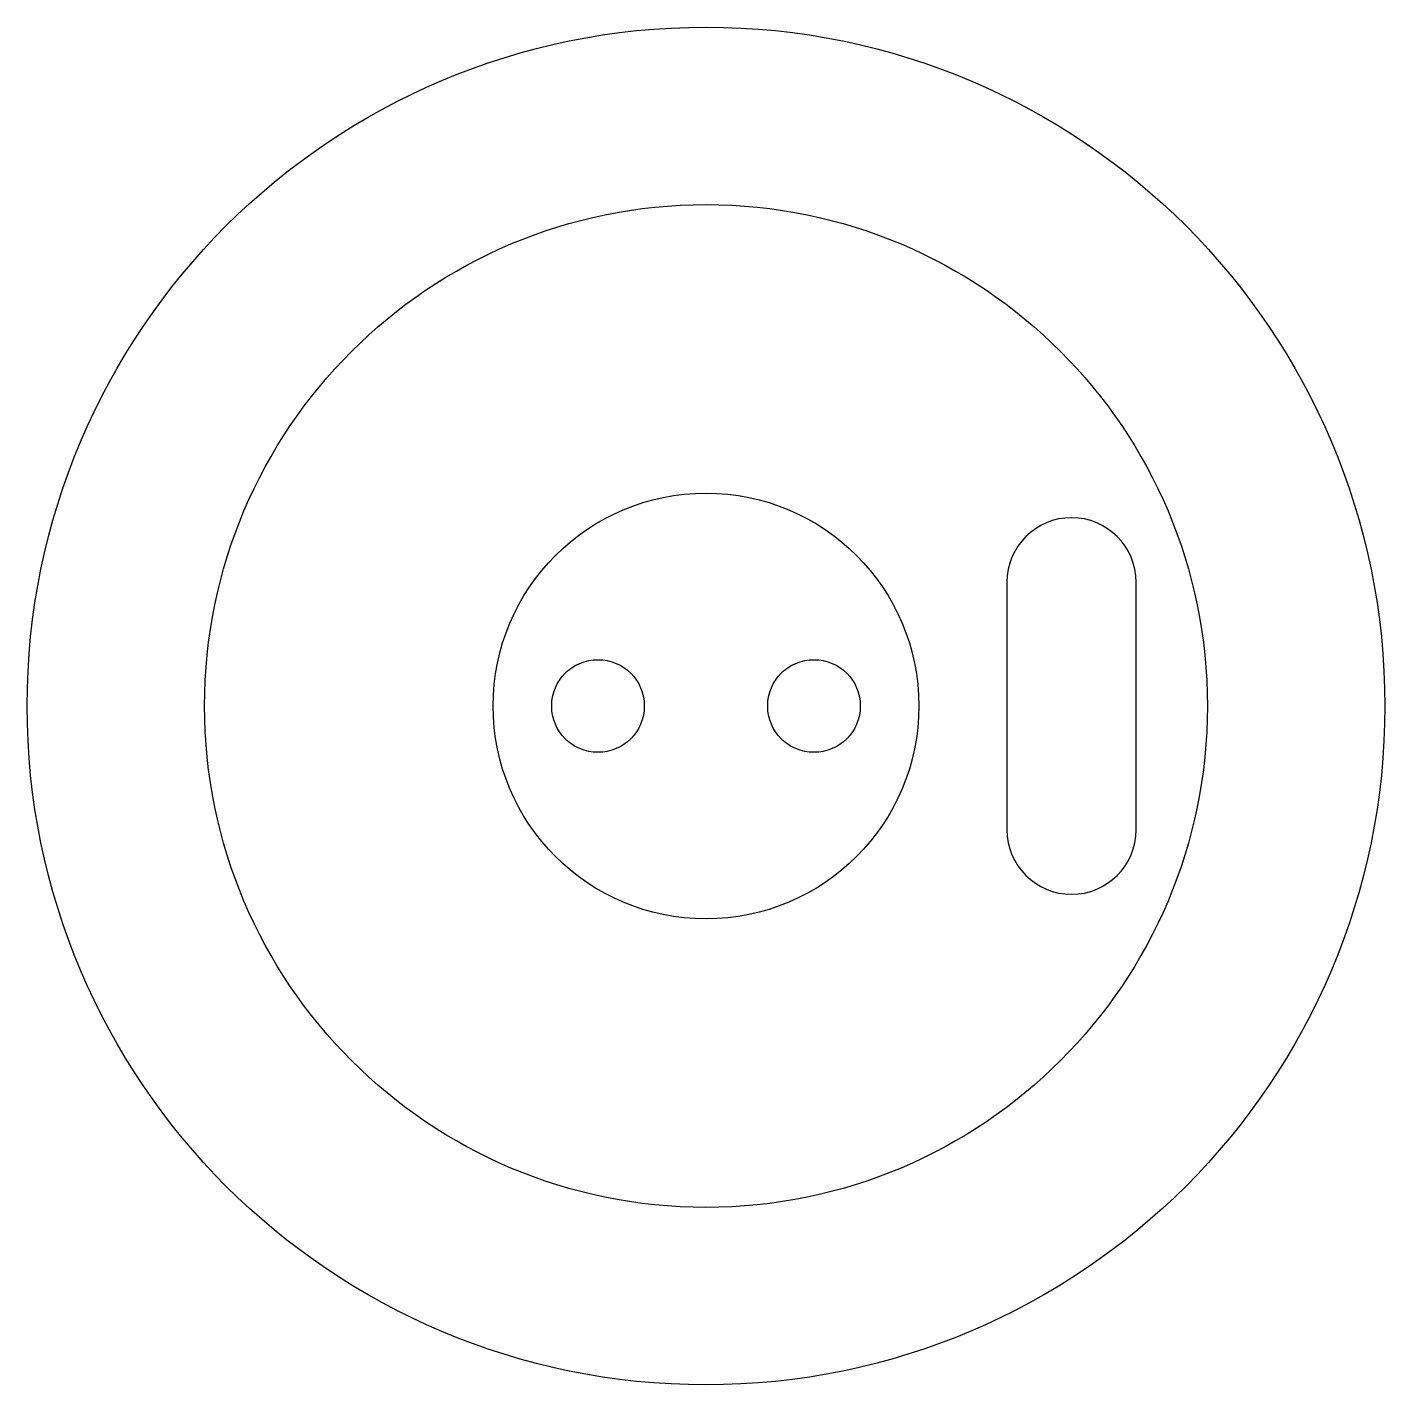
# Model space of a CAD drawing. Header units: millimetres. Extents: x -22 to 22, y -22 to 22.
import ezdxf

# ---------------------------------------------------------------- set-up
doc = ezdxf.new("R2010")
doc.units = ezdxf.units.MM

msp = doc.modelspace()

# ---------------------------------------------------------------- linework, layer by layer
at = {"color": 7, "linetype": 'Continuous', "lineweight": 25}
for p, q in [((9.752, 4.009), (9.752, -4.009)), ((13.941, -4.009), (13.941, 4.009))]:
    msp.add_line(p, q, dxfattribs=at)
for centre, radius in [((0, 0), 22), ((0, 0), 16.25), ((0, 0), 6.9), ((-3.5, 0), 1.5), ((3.5, 0), 1.5)]:
    msp.add_circle(centre, radius, dxfattribs=at)
for centre, start, end in [((11.846, 4.009), 0, 180), ((11.846, -4.009), 180, 0)]:
    msp.add_arc(centre, 2.094, start, end, dxfattribs=at)

doc.saveas('drawing.dxf')
